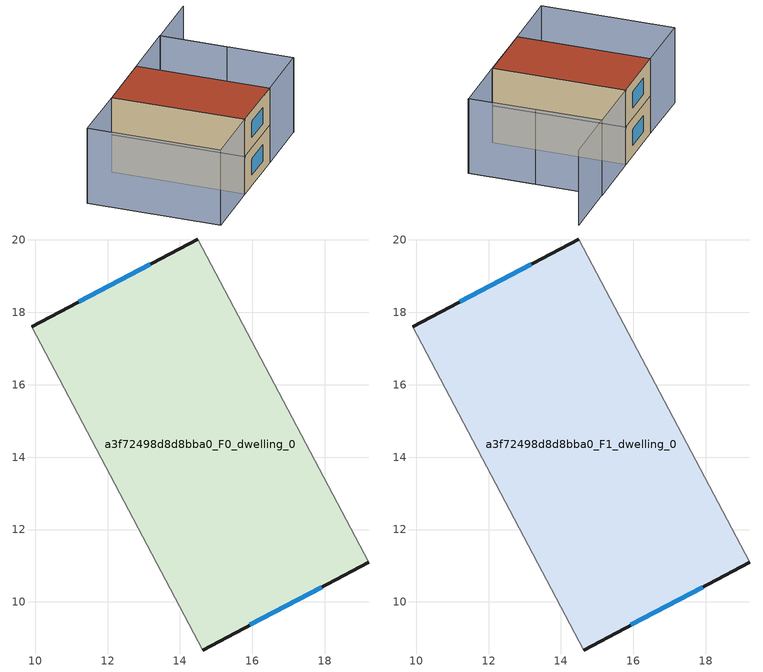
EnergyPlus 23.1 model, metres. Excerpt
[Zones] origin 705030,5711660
a3f72498d8d8bba0_F0_dwelling_0
 floor ground (EU_floor_Construction): 14.49,20.03 19.22,11.1 14.62,8.67 9.9,17.6 z0
 wall outside (EU_wall_Construction): 14.49,20.03 9.9,17.6 / 14.62,8.67 19.22,11.1 z0:3
 wall adiabatic (EU_wall_Construction): 19.22,11.1 14.49,20.03 / 9.9,17.6 14.62,8.67 z0:3
 window (EU_Window_Construction): 13.18,19.34 11.21,18.29 / 15.93,9.36 17.91,10.41 z0.85:2.15
a3f72498d8d8bba0_F1_dwelling_0
 floor to a3f72498d8d8bba0_F0_dwelling_0 (EU_floor_Construction): 14.49,20.03 19.22,11.1 14.62,8.67 9.9,17.6 z3
 wall outside (EU_wall_Construction): 14.49,20.03 9.9,17.6 / 14.62,8.67 19.22,11.1 z3:6
 wall adiabatic (EU_wall_Construction): 19.22,11.1 14.49,20.03 / 9.9,17.6 14.62,8.67 z3:6
 window (EU_Window_Construction): 13.18,19.34 11.21,18.29 / 15.93,9.36 17.91,10.41 z3.85:5.15
 roof outside (EU_roof_Construction): 19.22,11.1 14.49,20.03 9.9,17.6 14.62,8.67 z6
shading: 23.67,13.43 18.94,22.37 / 18.94,22.37 23.29,24.67 / 9.9,17.61 14.62,8.67 / 14.62,8.67 10.12,6.29 / 10.12,6.29 5.4,15.23 / 5.4,15.23 9.9,17.61 / 18.93,22.38 23.66,13.44 / 23.66,13.44 19.22,11.09 / 19.22,11.09 14.49,20.03 / 14.49,20.03 18.93,22.38 z0:6
[Building]
EU S2 Campaign: North Axis=0; Terrain=City; Solar Distribution=FullExterior
[Site:Location]
London: Latitude=51.5; Longitude=-0.5; Time Zone=0; Elevation=25
[SizingPeriod:WeatherFileDays]
AnnualSizingPeriod: Begin Month=1; Begin Day of Month=1; End Month=12; End Day of Month=31; Day of Week for Start Day=Monday; Use Weather File Daylight Saving Period=No; Use Weather File Rain and Snow Indicators=No
[MATERIAL]
EU_InternalMass_Material: Roughness=MediumRough; Thickness=0.1; Conductivity=1; Density=1800; Specific Heat=900; Thermal Absorptance=0.9; Solar Absorptance=0.7; Visible Absorptance=0.7
[MATERIAL:NOMASS] Roughness=MediumRough; Thermal Absorptance=0.9; Solar Absorptance=0.7; Visible Absorptance=0.7
Name | Thermal Resistance
EU_wall_NoMass | 0.71061
EU_roof_NoMass | 2.41608
EU_floor_NoMass | 1.75078
[WINDOWMATERIAL:SIMPLEGLAZINGSYSTEM]
EU_Window_SimpleGlazing: UFactor=2.64892; Solar Heat Gain Coefficient=0.76; Visible Transmittance=0.76
[CONSTRUCTION]
EU_wall_Construction: EU_wall_NoMass
EU_roof_Construction: EU_roof_NoMass
EU_floor_Construction: EU_floor_NoMass
EU_Window_Construction: EU_Window_SimpleGlazing
EU_InternalMass_Construction: EU_InternalMass_Material
[ZONE] Type=1; Multiplier=1; Ceiling Height=autocalculate; Floor Area=autocalculate; Part of Total Floor Area=Yes
Name | Volume
a3f72498d8d8bba0_F0_dwelling_0 | 157.476
a3f72498d8d8bba0_F1_dwelling_0 | 157.475
[INTERNALMASS] Construction=EU_InternalMass_Construction; Surface Area=52.4916
Name | Zone or ZoneList
a3f72498d8d8bba0_F0_dwelling_0_EU_InternalMass | a3f72498d8d8bba0_F0_dwelling_0
a3f72498d8d8bba0_F1_dwelling_0_EU_InternalMass | a3f72498d8d8bba0_F1_dwelling_0
[OTHEREQUIPMENT] Fuel Type=Electricity; Design Level Calculation Method=Watts/Area; Power per Zone Floor Area=1; Fraction Latent=0; Fraction Radiant=0; Fraction Lost=0; Carbon Dioxide Generation Rate=0; EndUse Subcategory=EU_Step8_InternalGains
Name | Zone or ZoneList or Space or SpaceList | Schedule
EU_Step8_InternalGain_a3f72498d8d8bba0_F0_dwelling_0_f000 | a3f72498d8d8bba0_F0_dwelling_0 | EU_Step8_GainSchedule_a3f72498d8d8bba0_F0_dwelling_0_f000
EU_Step8_InternalGain_a3f72498d8d8bba0_F1_dwelling_0_f000 | a3f72498d8d8bba0_F1_dwelling_0 | EU_Step8_GainSchedule_a3f72498d8d8bba0_F1_dwelling_0_f000
[ZONEVENTILATION:DESIGNFLOWRATE] Schedule=EU_AlwaysOn; Design Flow Rate Calculation Method=AirChanges/Hour; Air Changes per Hour=0.496673; Ventilation Type=Natural; Fan Pressure Rise=0; Fan Total Efficiency=1; Constant Term Coefficient=1; Temperature Term Coefficient=0; Velocity Term Coefficient=0; Velocity Squared Term Coefficient=0; Minimum Indoor Temperature=-100; Maximum Indoor Temperature=100; Delta Temperature=-100; Minimum Outdoor Temperature=-100; Maximum Outdoor Temperature=100; Maximum Wind Speed=40
Name | Zone or ZoneList or Space or SpaceList
EU_ConstantAir_a3f72498d8d8bba0_F0_dwelling_0 | a3f72498d8d8bba0_F0_dwelling_0
EU_ConstantAir_a3f72498d8d8bba0_F1_dwelling_0 | a3f72498d8d8bba0_F1_dwelling_0
[HVACTEMPLATE:THERMOSTAT] Constant Heating Setpoint=20; Constant Cooling Setpoint=50
EU_HeatOnly_a3f72498d8d8bba0_F0_dwelling_0; EU_HeatOnly_a3f72498d8d8bba0_F1_dwelling_0
[HVACTEMPLATE:ZONE:IDEALLOADSAIRSYSTEM] System Availability Schedule=EU_AlwaysOn; Maximum Heating Supply Air Temperature=50; Minimum Cooling Supply Air Temperature=13; Maximum Heating Supply Air Humidity Ratio=0.0156; Minimum Cooling Supply Air Humidity Ratio=0.0077; Heating Limit=NoLimit; Cooling Limit=NoLimit; Heating Availability Schedule=EU_AlwaysOn; Cooling Availability Schedule=EU_CoolingOff; Dehumidification Control Type=ConstantSensibleHeatRatio; Cooling Sensible Heat Ratio=0.7; Dehumidification Setpoint=60; Humidification Control Type=None; Humidification Setpoint=30; Outdoor Air Method=None; Outdoor Air Flow Rate per Person=0.00944; Outdoor Air Flow Rate per Zone Floor Area=0; Outdoor Air Flow Rate per Zone=0; Demand Controlled Ventilation Type=None; Outdoor Air Economizer Type=NoEconomizer; Heat Recovery Type=None; Sensible Heat Recovery Effectiveness=0.7; Latent Heat Recovery Effectiveness=0.65
Name | Template Thermostat
a3f72498d8d8bba0_F0_dwelling_0 | EU_HeatOnly_a3f72498d8d8bba0_F0_dwelling_0
a3f72498d8d8bba0_F1_dwelling_0 | EU_HeatOnly_a3f72498d8d8bba0_F1_dwelling_0
[SIZING:ZONE] Zone Cooling Design Supply Air Temperature Input Method=SupplyAirTemperature; Zone Cooling Design Supply Air Temperature=13; Zone Heating Design Supply Air Temperature Input Method=SupplyAirTemperature; Zone Heating Design Supply Air Temperature=50; Zone Cooling Design Supply Air Humidity Ratio=0.008; Zone Heating Design Supply Air Humidity Ratio=0.008; Cooling Design Air Flow Method=DesignDay; Cooling Design Air Flow Rate=0; Cooling Minimum Air Flow per Zone Floor Area=0.000762; Cooling Minimum Air Flow=0; Cooling Minimum Air Flow Fraction=0.2; Heating Design Air Flow Method=DesignDay; Heating Design Air Flow Rate=0; Heating Maximum Air Flow per Zone Floor Area=0.002032; Heating Maximum Air Flow=0.141576; Heating Maximum Air Flow Fraction=0.3; Account for Dedicated Outdoor Air System=No; Dedicated Outdoor Air System Control Strategy=NeutralSupplyAir; Dedicated Outdoor Air Low Setpoint Temperature for Design=autosize; Dedicated Outdoor Air High Setpoint Temperature for Design=autosize; Zone Load Sizing Method=Sensible Load Only No Latent Load; Zone Latent Cooling Design Supply Air Humidity Ratio Input Method=HumidityRatioDifference; Zone Cooling Design Supply Air Humidity Ratio Difference=0.005; Zone Latent Heating Design Supply Air Humidity Ratio Input Method=HumidityRatioDifference; Zone Humidification Design Supply Air Humidity Ratio Difference=0.005
a3f72498d8d8bba0_F0_dwelling_0; a3f72498d8d8bba0_F1_dwelling_0
[SCHEDULE:CONSTANT]
Name | Hourly Value
EU_AlwaysOn | 1
EU_CoolingOff | 0
[SCHEDULE:FILE] Column Number=1; Rows to Skip at Top=0; Number of Hours of Data=8760; Column Separator=Comma; Interpolate to Timestep=No; Minutes per Item=60; Adjust Schedule for Daylight Savings=Yes
Name | File
EU_Step8_GainSchedule_a3f72498d8d8bba0_F0_dwelling_0_f000 | ../../schedules/a3f72498d8d8bba0/a3f72498d8d8bba0_F0_dwelling_0_f000_gain.csv
EU_Step8_GainSchedule_a3f72498d8d8bba0_F1_dwelling_0_f000 | ../../schedules/a3f72498d8d8bba0/a3f72498d8d8bba0_F1_dwelling_0_f000_gain.csv
